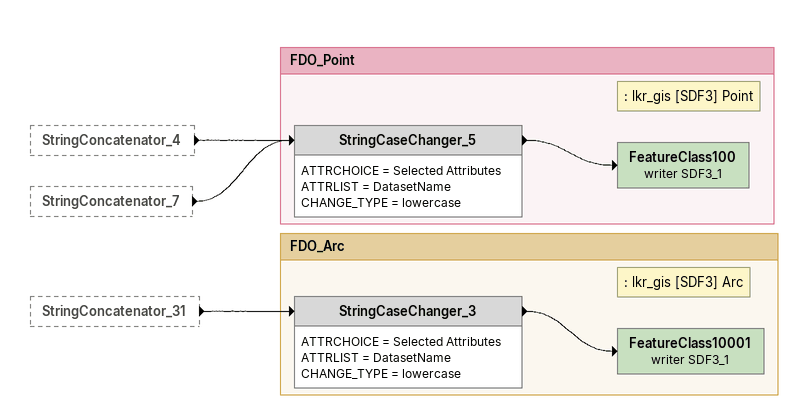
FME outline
StringConcatenator_4 [outside]
    -> StringCaseChanger_5
StringConcatenator_7 [outside]
    -> StringCaseChanger_5
StringConcatenator_31 [outside]
    -> StringCaseChanger_3

Bookmark: FDO_Arc
StringCaseChanger_3
    ATTRCHOICE = Selected Attributes
    ATTRLIST = DatasetName
    CHANGE_TYPE = lowercase
    -> FeatureClass10001 (writer SDF3_1)
Note: : lkr_gis [SDF3] Arc
FeatureClass10001 (writer SDF3_1)

Bookmark: FDO_Point
StringCaseChanger_5
    ATTRCHOICE = Selected Attributes
    ATTRLIST = DatasetName
    CHANGE_TYPE = lowercase
    -> FeatureClass100 (writer SDF3_1)
Note: : lkr_gis [SDF3] Point
FeatureClass100 (writer SDF3_1)
